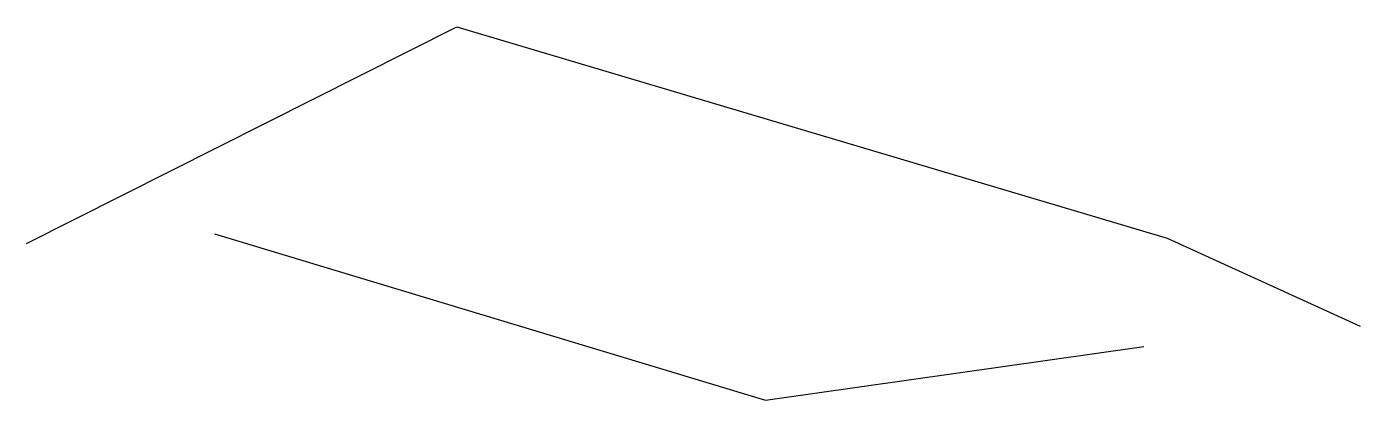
# Model space of a CAD drawing. Header units: inches. Extents: x 11.8486 to 11.8928, y 47.1313 to 47.1437.
import ezdxf

# ---------------------------------------------------------------- set-up
doc = ezdxf.new("R2010")
doc.units = ezdxf.units.IN
doc.header["$MEASUREMENT"] = 0

msp = doc.modelspace()

# ---------------------------------------------------------------- linework, layer by layer
for points in [[(11.848617, 47.13651), (11.862865, 47.143691), (11.886383, 47.136685), (11.892777, 47.133766)], [(11.85484, 47.136831), (11.873079, 47.131314), (11.88561, 47.133095)]]:
    msp.add_lwpolyline(points)

doc.saveas('drawing.dxf')
